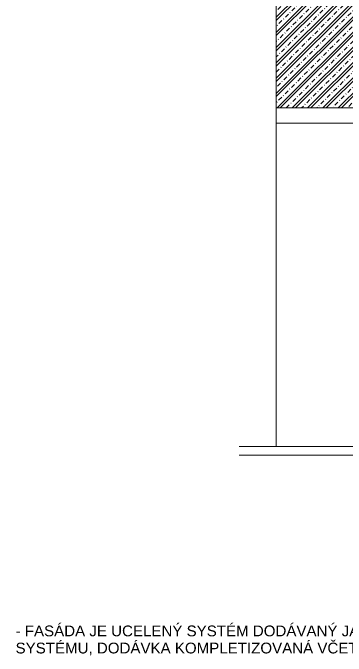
# Model space of a CAD drawing. Header units: millimetres. Extents: x 3821 to 11066, y 2454 to 5594.
# Drawn here: x 4097 to 4482, y 2565 to 3310 of the extents above; entities that cross this region are included whole.
import ezdxf

# ---------------------------------------------------------------- set-up
doc = ezdxf.new("R2010")
doc.units = ezdxf.units.MM
for name, color, linetype, lineweight in [('A-DETL-GENF', 92, 'Continuous', 18), ('A-DETL-THIN', 151, 'Continuous', 18), ('G-ANNO-TEXT', 231, 'Continuous', 9)]:
    doc.layers.add(name, color=color, linetype=linetype, lineweight=lineweight)
doc.styles.add('Arial_1', font='arial.ttf', dxfattribs={"height": 12.5})

msp = doc.modelspace()

# ---------------------------------------------------------------- hatches: boundary and pattern name
at = {"layer": 'A-DETL-GENF'}
h = msp.add_hatch(dxfattribs=at)
h.set_pattern_fill('FP_1', style=0, pattern_type=2)
h.set_pattern_definition([(45, (0, 0), (-8.838835, 8.838835), []), (45, (3.75, 0), (-8.838835, 8.838835), []), (45, (10.7, 0), (-8.838835, 8.838835), [5, -2.5, 0.5, -2.5])])
h.paths.add_polyline_path([(4571.78, 3200.37), (4651.56, 3200.37), (4651.56, 3763.57), (4401.56, 3763.57), (4401.56, 3200.37), (4570.64, 3200.37)])
h.paths.add_polyline_path([(4507.47, 3436.57), (4506.18, 3436.74), (4504.97, 3437.24), (4503.93, 3438.04), (4503.14, 3439.07), (4502.64, 3440.28), (4502.47, 3441.57), (4502.64, 3442.87), (4503.14, 3444.07), (4503.94, 3445.11), (4504.97, 3445.9), (4506.18, 3446.4), (4507.48, 3446.57), (4508.77, 3446.4), (4509.97, 3445.9), (4511.01, 3445.1), (4511.8, 3444.07), (4512.3, 3442.86), (4512.47, 3441.57), (4512.3, 3440.27), (4511.8, 3439.07), (4511.01, 3438.03), (4509.97, 3437.24), (4508.76, 3436.74)])

# ---------------------------------------------------------------- linework, layer by layer
at = {"layer": 'A-DETL-THIN'}
for p, q in [((4401.56, 3763.57), (4401.56, 3200.37)), ((4401.56, 3200.37), (4511.56, 3200.37)), ((4401.56, 3200.37), (4401.56, 2808.23)), ((4511.56, 3182.67), (4401.56, 3182.67)), ((4888.46, 2808.23), (4358.46, 2808.23)), ((4888.46, 2798.23), (4358.46, 2798.23))]:
    msp.add_line(p, q, dxfattribs=at)

# ---------------------------------------------------------------- texts
at = {"layer": 'G-ANNO-TEXT', "color": 7, "insert": (4099.87, 2600.79), "char_height": 12.5, "width": 1449.8518, "attachment_point": 1, "style": 'Arial_1', "bg_fill": 3, "box_fill_scale": 1.25, "bg_fill_color": 256, "bg_fill_true_color": 13158600, "bg_fill_transparency": 0}
msp.add_mtext('- FASÁDA JE UCELENÝ SYSTÉM DODÁVANÝ JAKO CELEK SE ZÁRUKOU OD DODAVATELE, PROVEDENÍ DLE TYPOVÝCH ŘEŠENÍ VYBRANÉHO ', dxfattribs=at)

# ---------------------------------------------------------------- next in the draw order: texts
at = {"layer": 'G-ANNO-TEXT', "color": 7, "insert": (4099.87, 2580.94), "char_height": 12.5, "width": 1367.6789, "attachment_point": 1, "style": 'Arial_1', "bg_fill": 3, "box_fill_scale": 1.25, "bg_fill_color": 256, "bg_fill_true_color": 13158600, "bg_fill_transparency": 0}
msp.add_mtext('SYSTÉMU, DODÁVKA KOMPLETIZOVANÁ VČETNĚ SOUVISEJÍCÍCH KLEMPÍŘSKÝCH PRVKŮ, KOTEVNÍHO A SPOJOVACÍHO MATERIÁLU', dxfattribs=at)

doc.saveas('drawing.dxf')
